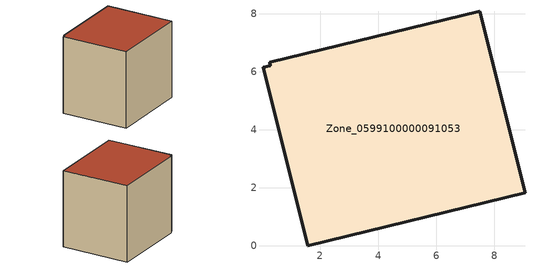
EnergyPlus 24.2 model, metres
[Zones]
Zone_0599100000091053
 floor ground (C_G): 9.05,1.84 1.57,0 0.03,6.15 0.28,6.21 0.26,6.32 7.49,8.09 z0
 wall outside (C_F): 9.05,1.84 7.49,8.09 0.26,6.32 0.28,6.21 0.03,6.15 1.57,0 9.05,1.84 z0:7.25
 roof outside (C_R): 1.57,0 9.05,1.84 7.49,8.09 0.26,6.32 0.28,6.21 0.03,6.15 z7.25
[BUILDING]
Pand.0599100000091053: North Axis=0; Terrain=City; Loads Convergence Tolerance Value=0.04; Temperature Convergence Tolerance Value=0.4; Solar Distribution=FullExterior; Maximum Number of Warmup Days=25; Minimum Number of Warmup Days=1
[Site:Location]
Rotterdam.The.Hague.AP_ZH_NLD Design_Conditions: Latitude=51.96; Longitude=4.45; Time Zone=1; Elevation=-4.5
[SITE:GROUNDTEMPERATURE:BUILDINGSURFACE]
18, 18, 18, 18, 18, 18, 18, 18, 18, 18, 18, 18
[MATERIAL] Thermal Absorptance=0.9; Solar Absorptance=0.7; Visible Absorptance=0.7
Name | Roughness | Thickness | Conductivity | Density | Specific Heat
G.TI.1946-1964 | MediumSmooth | 0.15 | 1 | 540 | 1210
F.TI.1946-1964 | Rough | 0.3 | 0.857143 | 1920 | 840
R.TI.1946-1964 | MediumRough | 0.2 | 0.277778 | 1500 | 1000
[CONSTRUCTION]
C_G: G.TI.1946-1964
C_F: F.TI.1946-1964
C_R: R.TI.1946-1964
[ZONE]
Zone_0599100000091053: Type=1; Multiplier=1; Ceiling Height=Autocalculate; Volume=Autocalculate; Floor Area=autocalculate; Part of Total Floor Area=Yes
[ZONEINFILTRATION:DESIGNFLOWRATE]
Infil_Zone_0599100000091053: Zone or ZoneList or Space or SpaceList=Zone_0599100000091053; Schedule=AlwaysOn; Design Flow Rate Calculation Method=Flow/Area; Flow Rate per Floor Area=0.003; Constant Term Coefficient=1; Temperature Term Coefficient=0; Velocity Term Coefficient=0; Velocity Squared Term Coefficient=0
[HVACTEMPLATE:ZONE:IDEALLOADSAIRSYSTEM]
Zone_0599100000091053: Maximum Heating Supply Air Temperature=50; Minimum Cooling Supply Air Temperature=13; Maximum Heating Supply Air Humidity Ratio=0.0156; Minimum Cooling Supply Air Humidity Ratio=0.0077; Heating Limit=NoLimit; Cooling Limit=NoLimit; Dehumidification Control Type=ConstantSensibleHeatRatio; Cooling Sensible Heat Ratio=0.7; Dehumidification Setpoint=60; Humidification Control Type=None; Humidification Setpoint=30; Outdoor Air Method=None; Outdoor Air Flow Rate per Person=0.00944; Outdoor Air Flow Rate per Zone Floor Area=0; Outdoor Air Flow Rate per Zone=0; Demand Controlled Ventilation Type=None; Outdoor Air Economizer Type=NoEconomizer; Heat Recovery Type=None; Sensible Heat Recovery Effectiveness=0.7; Latent Heat Recovery Effectiveness=0.65
[ZONECONTROL:THERMOSTAT]
ThermostatControl_Zone_0599100000091053: Zone or ZoneList=Zone_0599100000091053; Control Type Schedule=DualSetpointControlType; Control 1=Thermostat_Zone_0599100000091053; Temperature Difference Between Cutout And Setpoint=0
[THERMOSTATSETPOINT:DUALSETPOINT]
Thermostat_Zone_0599100000091053: Heating Setpoint Temperature Schedule=HeatingSetpoint_Zone_0599100000091053; Cooling Setpoint Temperature Schedule=CoolingSetpoint_Zone_0599100000091053
[SCHEDULE:COMPACT]
HeatingSetpoint_Zone_0599100000091053: Through: 12/31, For: AllDays, Until: 24:00, 21
CoolingSetpoint_Zone_0599100000091053: Through: 12/31, For: AllDays, Until: 24:00, 24
DualSetpointControlType: Through: 12/31, For: AllDays, Until: 24:00, 4
AlwaysOn: Through: 12/31, For: AllDays, Until: 24:00, 1
